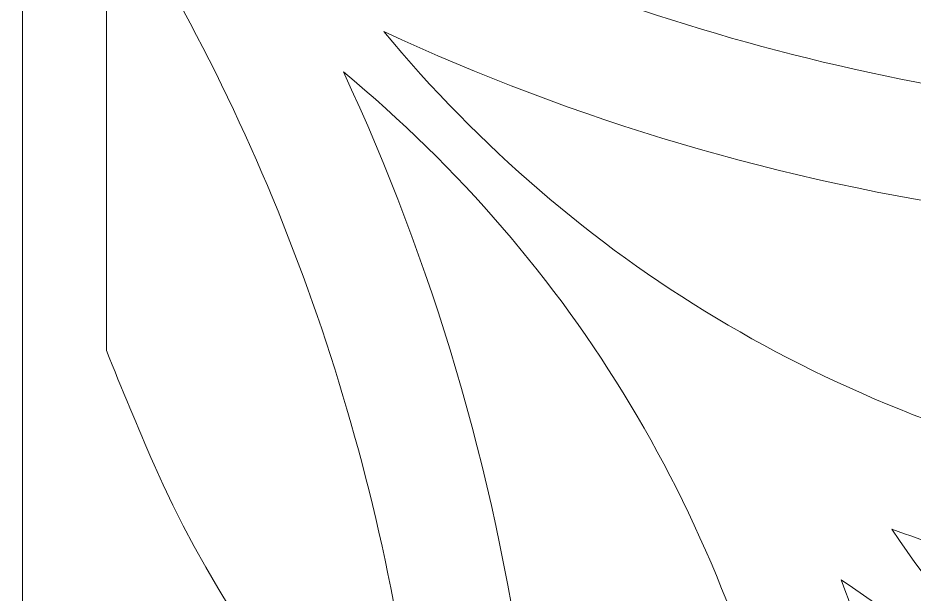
# Model space of a CAD drawing. Extents: x -728 to 2523, y -2539 to -44.
# Drawn here: x 335.47 to 378.2, y -1409.81 to -1382.33 of the extents above; entities that cross this region are included whole.
import ezdxf

# ---------------------------------------------------------------- set-up
doc = ezdxf.new("R2010")
doc.units = 0
doc.header["$MEASUREMENT"] = 0
doc.layers.add('Layer 1', color=7, linetype='Continuous', lineweight=0)

# ---------------------------------------------------------------- blocks, each defined once
blk = doc.blocks.new('Block_1')
at = {"layer": 'Layer 1'}
for points, knots in [([(409.045, -1093.44), (401.115, -1084.94), (390.635, -1080.63), (377.895, -1080.63), (365.325, -1080.63), (355.025, -1084.99), (347.275, -1093.6), (339.585, -1102.15), (335.685, -1115.02), (335.685, -1131.87), (335.685, -1131.87), (335.685, -1244.77), (335.685, -1244.77), (335.685, -1244.77), (164.325, -1244.77), (164.325, -1244.77), (164.325, -1244.77), (164.325, -1131.87), (164.325, -1131.87), (164.325, -1114.83), (160.315, -1101.9), (152.425, -1093.44), (144.495, -1084.94), (134.025, -1080.63), (121.285, -1080.63), (108.335, -1080.63), (97.935, -1085), (90.375, -1093.62), (82.875, -1102.16), (79.065, -1115.03), (79.065, -1131.87), (79.065, -1131.87), (79.065, -1447.85), (79.065, -1447.85), (79.065, -1464.69), (82.915, -1477.61), (90.505, -1486.24), (98.165, -1494.95), (108.515, -1499.37), (121.285, -1499.37), (133.845, -1499.37), (144.275, -1495.01), (152.295, -1486.42), (160.275, -1477.87), (164.325, -1464.89), (164.325, -1447.85), (164.325, -1447.85), (164.325, -1314.98), (164.325, -1314.98), (164.325, -1314.98), (335.685, -1314.98), (335.685, -1314.98), (335.685, -1314.98), (335.685, -1447.85), (335.685, -1447.85), (335.685, -1464.69), (339.535, -1477.61), (347.125, -1486.24), (354.775, -1494.95), (365.135, -1499.37), (377.895, -1499.37), (390.455, -1499.37), (400.885, -1495.01), (408.905, -1486.42), (416.885, -1477.87), (420.935, -1464.89), (420.935, -1447.85), (420.935, -1447.85), (420.935, -1131.87), (420.935, -1131.87), (420.935, -1114.83), (416.935, -1101.9), (409.045, -1093.44)], [0, 0, 0, 0, 1, 1, 1, 2, 2, 2, 3, 3, 3, 4, 4, 4, 5, 5, 5, 6, 6, 6, 7, 7, 7, 8, 8, 8, 9, 9, 9, 10, 10, 10, 11, 11, 11, 12, 12, 12, 13, 13, 13, 14, 14, 14, 15, 15, 15, 16, 16, 16, 17, 17, 17, 18, 18, 18, 19, 19, 19, 20, 20, 20, 21, 21, 21, 22, 22, 22, 23, 23, 23, 24, 24, 24, 24]), ([(416.935, -1408.784), (414.55, -1407.304), (412.259, -1405.793), (410.091, -1404.38), (409.972, -1404.303), (409.855, -1404.253), (409.737, -1404.196), (408.406, -1399.621), (406.232, -1395.207), (403.169, -1391.262), (387.256, -1370.771), (362.542, -1364.993), (339.685, -1355.625), (339.685, -1355.625), (339.685, -1352.184), (339.685, -1352.184), (349.927, -1353.915), (360.516, -1354.633), (370.975, -1354.846), (382.699, -1361.407), (394.771, -1367.18), (404.882, -1376.203), (409.034, -1379.909), (412.83, -1383.57), (416.935, -1386.796), (416.935, -1386.796), (416.935, -1408.784), (416.935, -1408.784)], [0, 0, 0, 0, 1, 1, 1, 2, 2, 2, 3, 3, 3, 4, 4, 4, 5, 5, 5, 6, 6, 6, 7, 7, 7, 8, 8, 8, 9, 9, 9, 9]), ([(339.685, -1375.767), (347.274, -1387.566), (352.251, -1401.029), (354.279, -1415.591), (354.771, -1419.113), (360.099, -1417.674), (359.615, -1414.202), (358.171, -1403.831), (355.227, -1394.012), (350.988, -1384.896), (362.052, -1394.073), (369.28, -1406.195), (372.333, -1420.396), (373.083, -1423.882), (378.414, -1422.468), (377.669, -1419.008), (376.932, -1415.579), (375.908, -1412.306), (374.721, -1409.128), (380.543, -1412.918), (384.881, -1418.033), (387.8, -1424.428), (388.815, -1426.651), (391.343, -1426.004), (392.373, -1424.357), (394.021, -1423.327), (394.668, -1420.798), (392.444, -1419.783), (386.05, -1416.864), (380.934, -1412.526), (377.144, -1406.704), (380.323, -1407.891), (383.595, -1408.916), (387.025, -1409.653), (390.485, -1410.397), (391.898, -1405.066), (388.413, -1404.317), (374.212, -1401.263), (362.089, -1394.036), (352.912, -1382.972), (362.028, -1387.21), (371.848, -1390.154), (382.218, -1391.599), (385.691, -1392.083), (387.13, -1386.754), (383.607, -1386.263), (367.334, -1383.996), (352.423, -1378.06), (339.685, -1368.893), (339.685, -1368.893), (339.685, -1361.653), (339.685, -1361.653), (350.255, -1365.85), (361.145, -1369.355), (371.651, -1373.942), (392.139, -1382.887), (418.528, -1412.663), (400.495, -1432.479), (380.679, -1450.511), (350.903, -1424.122), (341.958, -1403.634), (341.171, -1401.829), (340.418, -1400.011), (339.685, -1398.187), (339.685, -1398.187), (339.685, -1375.767), (339.685, -1375.767)], [0, 0, 0, 0, 1, 1, 1, 2, 2, 2, 3, 3, 3, 4, 4, 4, 5, 5, 5, 6, 6, 6, 7, 7, 7, 8, 8, 8, 9, 9, 9, 10, 10, 10, 11, 11, 11, 12, 12, 12, 13, 13, 13, 14, 14, 14, 15, 15, 15, 16, 16, 16, 17, 17, 17, 18, 18, 18, 19, 19, 19, 20, 20, 20, 21, 21, 21, 22, 22, 22, 22])]:
    blk.add_open_spline(points, degree=3, knots=knots, dxfattribs=at)

msp = doc.modelspace()

# ---------------------------------------------------------------- block references
at = {"layer": 'Layer 1'}
msp.add_blockref('Block_1', (0, 0), dxfattribs=at)

doc.saveas('drawing.dxf')
